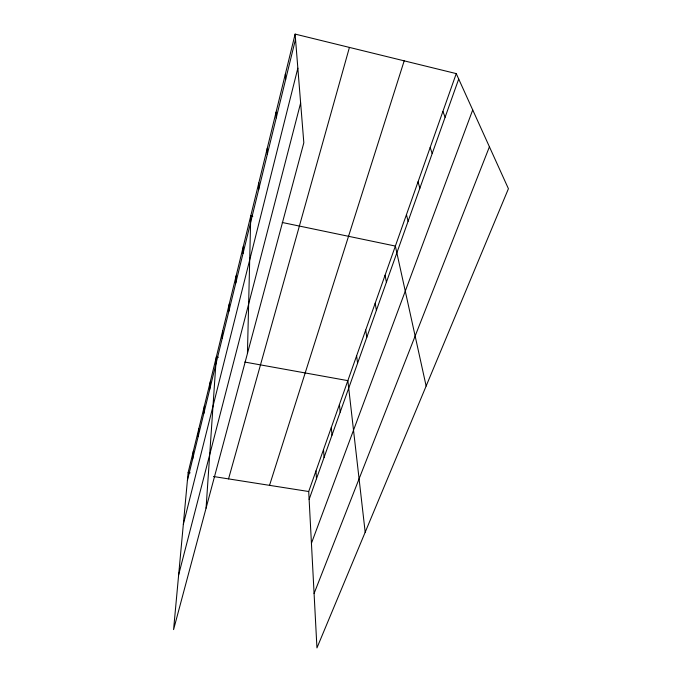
<?xml version="1.0" encoding="UTF-8"?>
<svg xmlns="http://www.w3.org/2000/svg" width="682" height="682" viewBox="0 0 682 682"><rect width="100%" height="100%" fill="white"/><g stroke="black" fill="none" stroke-linecap="round" stroke-linejoin="round"><path stroke-width="1.02" d="M258.734 189.323L258.802 182.929M247.438 353.515L250.754 215.93L252.783 216.347M243.039 253.397L243.278 246.552M235.802 282.911L236.117 275.886M228.871 311.205L229.254 304.019M222.221 338.34L222.673 331.009M206.066 508.158L216.347 356.925L218.359 357.291M209.706 389.413L210.269 381.843M203.807 413.471L204.421 405.807M198.138 436.625L198.794 428.876M192.674 458.926L193.364 451.1M295.118 34.1L188.138 472.524L173.578 629.605L303.822 142.76L295.118 34.1L456.249 73.605L508.422 188.718L316.951 647.9L308.707 491.517L456.249 73.605M187.414 480.409L295.528 39.181M183.339 524.356L297.846 68.183M178.658 574.773L300.634 102.973M228.547 478.892L349.423 47.416M269.535 485.345L404.187 60.843M309.125 499.403L458.705 79.035M311.435 543.273L472.711 109.938M314.087 593.468L489.42 146.8M188.138 472.524L190.167 472.839M213.449 476.513L308.707 491.517M244.787 362.057L347.854 380.641L365.185 532.241M282.229 222.485L395.364 246.066L426.139 386.046M442.891 111.43L445.124 117.202M430.172 147.474L432.192 153.544M418.032 181.847L419.865 188.189M406.446 214.677L408.1 221.258M385.066 275.23L386.413 282.212M375.194 303.209L376.404 310.344M365.714 330.054L366.797 337.334M356.609 355.842L357.573 363.25M339.431 404.494L340.19 412.107M331.324 427.469L331.989 435.159M323.515 449.6L324.086 457.366M315.979 470.93L316.474 478.764M285.357 74.091L285.63 79.555M276.082 112.129L276.227 117.952M267.233 148.369L267.267 154.49"/></g></svg>
